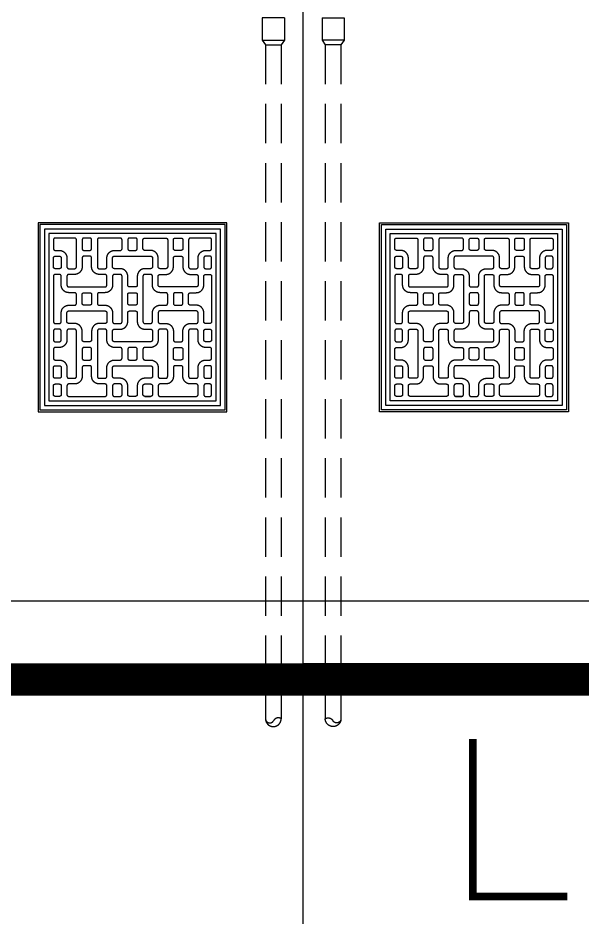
# Model space of a CAD drawing. Extents: x 296441 to 853063, y 459050 to 1117990.
# Drawn here: x 635336 to 638921, y 993348 to 999063 of the extents above; entities that cross this region are included whole.
import ezdxf
from ezdxf.enums import TextEntityAlignment as Align
from ezdxf.xclip import XClip

# ---------------------------------------------------------------- set-up
doc = ezdxf.new("R2010")
doc.units = 0
doc.header["$LTSCALE"] = 1000
doc.header["$XCLIPFRAME"] = 0
for name, pattern in [('CENTER2', [28.575, 19.05, -3.175, 3.175, -3.175]), ('E1-ELEV-N$0$DASH', [0.35, 0.25, -0.1]), ('E1-ELEV-N$0$HIDDEN2', [4.7625, 3.175, -1.5875]), ('E2-E3-ELEV-N$0$HIDDEN', [0.375, 0.25, -0.125])]:
    doc.linetypes.add(name, pattern=pattern)
for name, color, linetype in [('17-ELEV$0$G-XREF', 2, 'Continuous'), ('E1-ELEV-N$0$A-ELEV-HDDN', 161, 'E1-ELEV-N$0$HIDDEN2'), ('E1-ELEV-N$0$A-ELEV-MEDM', 4, 'Continuous'), ('E1-ELEV-N$0$A-ELEV-MEDM-HEVY', 2, 'Continuous'), ('E1-ELEV-N$0$A-ELEV-WIND', 147, 'Continuous'), ('E1-ELEV-N$0$A-WALL', 1, 'Continuous'), ('E2-E3-ELEV-N$0$A-ELEV-PFIX', 40, 'Continuous'), ('E2-E3-ELEV-N$0$A-SECT-PATT', 9, 'Continuous'), ('E2-E3-ELEV-N$0$G-XREF', 2, 'Continuous'), ('G-GRID', 8, 'CENTER2'), ('ZT1_Dim---符号---PM、LM、DY、JD', 3, 'Continuous')]:
    doc.layers.add(name, color=color, linetype=linetype)
doc.styles.add('_TCH_LABEL', font='COMPLEX', dxfattribs={"bigfont": 'GBCBIG'})

# ---------------------------------------------------------------- blocks, each defined once
blk = doc.blocks.new('E1-ELEV-N$0$rty567848846')
at = {"layer": 'E1-ELEV-N$0$A-ELEV-HDDN', "linetype": 'E1-ELEV-N$0$DASH', "ltscale": 10}
blk.add_lwpolyline([(45691.7, 128470.2), (46741.7, 128470.2), (46741.7, 129520.2), (45691.7, 129520.2)], close=True, dxfattribs=at)
at = {"layer": 'E1-ELEV-N$0$A-ELEV-MEDM'}
for points in [[(45701.7, 128480.2), (46731.7, 128480.2), (46731.7, 129510.2), (45701.7, 129510.2)], [(45726.7, 128505.2), (46706.7, 128505.2), (46706.7, 129485.2), (45726.7, 129485.2)], [(45751.7, 128530.2), (46681.7, 128530.2), (46681.7, 129460.2), (45751.7, 129460.2)]]:
    blk.add_lwpolyline(points, close=True, dxfattribs=at)
at = {"layer": 'E1-ELEV-N$0$A-ELEV-MEDM-HEVY'}
blk.add_lwpolyline([(45751.7, 128530.2), (46681.7, 128530.2), (46681.7, 129460.2), (45751.7, 129460.2)], close=True, dxfattribs=at)
at = {"layer": 'E1-ELEV-N$0$A-ELEV-WIND', "ltscale": 0.01}
for points in [[(45787.3, 129366.2), (45809.7, 129366.2, -0.414214), (45852, 129323.9), (45852, 129275.3, 0.414214), (45862.6, 129264.7), (45894.3, 129264.7, 0.414214), (45904.9, 129275.3), (45904.9, 129424.6, 0.414214), (45894.3, 129435.2), (45787.3, 129435.2, 0.414214), (45776.7, 129424.6), (45776.7, 129376.8, 0.414214)], [(45978.9, 129435.2), (45947.2, 129435.2, 0.414214), (45936.6, 129424.6), (45936.6, 129376.8, 0.414214), (45947.2, 129366.2), (45978.9, 129366.2, 0.414214), (45989.4, 129376.8), (45989.4, 129424.6, 0.414214)], [(46031.7, 129435.2, 0.414214), (46021.2, 129424.6), (46021.2, 129275.3, 0.414214), (46031.7, 129264.7), (46063.4, 129264.7, 0.414214), (46074, 129275.3), (46074, 129323.9, -0.414214), (46116.3, 129366.2), (46148, 129366.2, 0.414214), (46158.6, 129376.8), (46158.6, 129424.6, 0.414214), (46148, 129435.2)], [(46232.6, 129366.2, 0.414214), (46243.2, 129376.8), (46243.2, 129424.6, 0.414214), (46232.6, 129435.2), (46216.7, 129435.2), (46200.9, 129435.2, 0.414214), (46190.3, 129424.6), (46190.3, 129376.8, 0.414214), (46200.9, 129366.2), (46216.7, 129366.2)], [(46401.7, 129435.2, -0.414214), (46412.3, 129424.6), (46412.3, 129275.3, -0.414214), (46401.7, 129264.7), (46370, 129264.7, -0.414214), (46359.4, 129275.3), (46359.4, 129323.9, 0.414214), (46317.2, 129366.2), (46285.4, 129366.2, -0.414214), (46274.9, 129376.8), (46274.9, 129424.6, -0.414214), (46285.4, 129435.2)], [(46454.6, 129435.2), (46486.3, 129435.2, -0.414214), (46496.9, 129424.6), (46496.9, 129376.8, -0.414214), (46486.3, 129366.2), (46454.6, 129366.2, -0.414214), (46444, 129376.8), (46444, 129424.6, -0.414214)], [(46646.2, 129366.2, 0.414214), (46656.7, 129376.8), (46656.7, 129424.6, 0.414214), (46646.2, 129435.2), (46539.2, 129435.2, 0.414214), (46528.6, 129424.6), (46528.6, 129275.3, 0.414214), (46539.2, 129264.7), (46570.9, 129264.7, 0.414214), (46581.4, 129275.3), (46581.4, 129323.9, -0.414214), (46623.7, 129366.2)], [(45787.3, 129334.5), (45809.7, 129334.5, -0.414214), (45820.3, 129323.9), (45820.3, 129275.3, -0.414214), (45809.7, 129264.7), (45787.3, 129264.7, -0.414214), (45776.7, 129275.3), (45776.7, 129323.9, -0.414214)], [(46285.4, 129264.7, 0.414214), (46243.2, 129222.4), (46243.2, 129173.8, -0.414214), (46232.6, 129163.2), (46216.7, 129163.2), (46200.9, 129163.2, -0.414214), (46190.3, 129173.8), (46190.3, 129222.4, 0.414214), (46148, 129264.7), (46116.3, 129264.7, -0.414214), (46105.7, 129275.3), (46105.7, 129323.9, -0.414214), (46116.3, 129334.5), (46216.7, 129334.5), (46317.2, 129334.5, -0.414214), (46327.7, 129323.9), (46327.7, 129275.3, -0.414214), (46317.2, 129264.7)], [(46021.2, 129121), (46021.2, 129072.3, 0.414214), (46031.7, 129061.8), (46063.4, 129061.8, -0.414214), (46105.7, 129019.5), (46105.7, 128970.8, 0.414214), (46116.3, 128960.3), (46148, 128960.3, 0.414214), (46158.6, 128970.8), (46158.6, 129222.4, 0.414214), (46148, 129233), (46116.3, 129233, 0.414214), (46105.7, 129222.4), (46105.7, 129173.8, -0.414214), (46063.4, 129131.5), (46031.7, 129131.5, 0.414214)], [(46274.9, 128970.8, 0.414214), (46285.4, 128960.3), (46317.2, 128960.3, 0.414214), (46327.7, 128970.8), (46327.7, 129019.5, -0.414214), (46370, 129061.8), (46401.7, 129061.8, 0.414214), (46412.3, 129072.3), (46412.3, 129121, 0.414214), (46401.7, 129131.5), (46370, 129131.5, -0.414214), (46327.7, 129173.8), (46327.7, 129222.4, 0.414214), (46317.2, 129233), (46285.4, 129233, 0.414214), (46274.9, 129222.4)], [(45947.2, 129061.8, -0.414214), (45936.6, 129072.3), (45936.6, 129121, -0.414214), (45947.2, 129131.5), (45978.9, 129131.5, -0.414214), (45989.4, 129121), (45989.4, 129072.3, -0.414214), (45978.9, 129061.8)], [(46486.3, 129061.8, 0.414214), (46496.9, 129072.3), (46496.9, 129121, 0.414214), (46486.3, 129131.5), (46454.6, 129131.5, 0.414214), (46444, 129121), (46444, 129072.3, 0.414214), (46454.6, 129061.8)], [(45978.9, 128858.8), (45947.2, 128858.8, -0.414214), (45936.6, 128869.4), (45936.6, 128918, 0.414214), (45894.3, 128960.3), (45862.6, 128960.3, -0.414214), (45852, 128970.8), (45852, 129019.5, -0.414214), (45862.6, 129030), (46063.4, 129030, -0.414214), (46074, 129019.5), (46074, 128970.8, -0.414214), (46063.4, 128960.3), (46031.7, 128960.3, 0.414214), (45989.4, 128918), (45989.4, 128869.4, -0.414214)], [(46454.6, 128858.8), (46486.3, 128858.8, 0.414214), (46496.9, 128869.4), (46496.9, 128918, -0.414214), (46539.2, 128960.3), (46570.9, 128960.3, 0.414214), (46581.4, 128970.8), (46581.4, 129019.5, 0.414214), (46570.9, 129030), (46370, 129030, 0.414214), (46359.4, 129019.5), (46359.4, 128970.8, 0.414214), (46370, 128960.3), (46401.7, 128960.3, -0.414214), (46444, 128918), (46444, 128869.4, 0.414214)], [(45787.3, 128827.1, 0.414214), (45776.7, 128816.5), (45776.7, 128767.9, 0.414214), (45787.3, 128757.3), (45809.7, 128757.3, -0.414214), (45852, 128715), (45852, 128666.4, 0.414214), (45862.6, 128655.8), (45894.3, 128655.8, 0.414214), (45904.9, 128666.4), (45904.9, 128918, 0.414214), (45894.3, 128928.6), (45862.6, 128928.6, 0.414214), (45852, 128918), (45852, 128869.4, -0.414214), (45809.7, 128827.1)], [(45776.7, 128918), (45776.7, 128869.4, 0.414214), (45787.3, 128858.8), (45809.7, 128858.8, 0.414214), (45820.3, 128869.4), (45820.3, 128918, 0.414214), (45809.7, 128928.6), (45787.3, 128928.6, 0.414214)], [(46021.2, 128918), (46021.2, 128666.4, 0.414214), (46031.7, 128655.8), (46063.4, 128655.8, 0.414214), (46074, 128666.4), (46074, 128715, -0.414214), (46116.3, 128757.3), (46148, 128757.3, 0.414214), (46158.6, 128767.9), (46158.6, 128816.5, 0.414214), (46148, 128827.1), (46116.3, 128827.1, -0.414214), (46074, 128869.4), (46074, 128918, 0.414214), (46063.4, 128928.6), (46031.7, 128928.6, 0.414214)], [(46359.4, 128666.4, 0.414214), (46370, 128655.8), (46401.7, 128655.8, 0.414214), (46412.3, 128666.4), (46412.3, 128918, 0.414214), (46401.7, 128928.6), (46370, 128928.6, 0.414214), (46359.4, 128918), (46359.4, 128869.4, -0.414214), (46317.2, 128827.1), (46285.4, 128827.1, 0.414214), (46274.9, 128816.5), (46274.9, 128767.9, 0.414214), (46285.4, 128757.3), (46317.2, 128757.3, -0.414214), (46359.4, 128715)], [(46528.6, 128666.4, 0.414214), (46539.2, 128655.8), (46570.9, 128655.8, 0.414214), (46581.4, 128666.4), (46581.4, 128715, -0.414214), (46623.7, 128757.3), (46646.2, 128757.3, 0.414214), (46656.7, 128767.9), (46656.7, 128816.5, 0.414214), (46646.2, 128827.1), (46623.7, 128827.1, -0.414214), (46581.4, 128869.4), (46581.4, 128918, 0.414214), (46570.9, 128928.6), (46539.2, 128928.6, 0.414214), (46528.6, 128918)], [(46646.2, 128858.8), (46623.7, 128858.8, -0.414214), (46613.2, 128869.4), (46613.2, 128918, -0.414214), (46623.7, 128928.6), (46646.2, 128928.6, -0.414214), (46656.7, 128918), (46656.7, 128869.4, -0.414214)], [(45978.9, 128757.3, 0.414214), (45989.4, 128767.9), (45989.4, 128816.5, 0.414214), (45978.9, 128827.1), (45947.2, 128827.1, 0.414214), (45936.6, 128816.5), (45936.6, 128767.9, 0.414214), (45947.2, 128757.3)], [(46454.6, 128757.3, -0.414214), (46444, 128767.9), (46444, 128816.5, -0.414214), (46454.6, 128827.1), (46486.3, 128827.1, -0.414214), (46496.9, 128816.5), (46496.9, 128767.9, -0.414214), (46486.3, 128757.3)], [(45776.7, 128715, -0.414214), (45787.3, 128725.6), (45809.7, 128725.6, -0.414214), (45820.3, 128715), (45820.3, 128666.4, -0.414214), (45809.7, 128655.8), (45787.3, 128655.8, -0.414214), (45776.7, 128666.4)], [(45989.4, 128666.4), (45989.4, 128715, 0.414214), (45978.9, 128725.6), (45947.2, 128725.6, 0.414214), (45936.6, 128715), (45936.6, 128666.4, -0.414214), (45894.3, 128624.1), (45862.6, 128624.1, 0.414214), (45852, 128613.5), (45852, 128565.7, 0.414214), (45862.6, 128555.2), (46063.4, 128555.2, 0.414214), (46074, 128565.7), (46074, 128613.5, 0.414214), (46063.4, 128624.1), (46031.7, 128624.1, -0.414214)], [(46243.2, 128565.7, -0.414214), (46232.6, 128555.2), (46216.7, 128555.2), (46200.9, 128555.2, -0.414214), (46190.3, 128565.7), (46190.3, 128613.5, 0.414214), (46148, 128655.8), (46116.3, 128655.8, -0.414214), (46105.7, 128666.4), (46105.7, 128715, -0.414214), (46116.3, 128725.6), (46216.7, 128725.6), (46317.2, 128725.6, -0.414214), (46327.7, 128715), (46327.7, 128666.4, -0.414214), (46317.2, 128655.8), (46285.4, 128655.8, 0.414214), (46243.2, 128613.5)], [(46496.9, 128715, 0.414214), (46486.3, 128725.6), (46454.6, 128725.6, 0.414214), (46444, 128715), (46444, 128666.4, -0.414214), (46401.7, 128624.1), (46370, 128624.1, 0.414214), (46359.4, 128613.5), (46359.4, 128565.7, 0.414214), (46370, 128555.2), (46570.9, 128555.2, 0.414214), (46581.4, 128565.7), (46581.4, 128613.5, 0.414214), (46570.9, 128624.1), (46539.2, 128624.1, -0.414214), (46496.9, 128666.4)], [(46646.2, 128655.8, 0.414214), (46656.7, 128666.4), (46656.7, 128715, 0.414214), (46646.2, 128725.6), (46623.7, 128725.6, 0.414214), (46613.2, 128715), (46613.2, 128666.4, 0.414214), (46623.7, 128655.8)], [(45809.7, 128555.2), (45787.3, 128555.2, -0.414214), (45776.7, 128565.7), (45776.7, 128613.5, -0.414214), (45787.3, 128624.1), (45809.7, 128624.1, -0.414214), (45820.3, 128613.5), (45820.3, 128565.7, -0.414214)], [(46105.7, 128565.7, 0.414214), (46116.3, 128555.2), (46148, 128555.2, 0.414214), (46158.6, 128565.7), (46158.6, 128613.5, 0.414214), (46148, 128624.1), (46116.3, 128624.1, 0.414214), (46105.7, 128613.5)], [(46327.7, 128565.7, -0.414214), (46317.2, 128555.2), (46285.4, 128555.2, -0.414214), (46274.9, 128565.7), (46274.9, 128613.5, -0.414214), (46285.4, 128624.1), (46317.2, 128624.1, -0.414214), (46327.7, 128613.5)]]:
    blk.add_lwpolyline(points, format="xyb", close=True, dxfattribs=at)
for points in [[(45852, 129222.4), (45852, 129173.8, 0.414214), (45862.6, 129163.2), (46063.4, 129163.2, 0.414214), (46074, 129173.8), (46074, 129222.4, 0.414214), (46063.4, 129233), (46031.7, 129233, -0.414214), (45989.4, 129275.3), (45989.4, 129323.9, 0.414214), (45978.9, 129334.5), (45947.2, 129334.5, 0.414214), (45936.6, 129323.9), (45936.6, 129275.3, -0.414214), (45894.3, 129233), (45862.6, 129233, 0.414214), (45852, 129222.4)], [(46581.4, 129222.4), (46581.4, 129173.8, -0.414214), (46570.9, 129163.2), (46370, 129163.2, -0.414214), (46359.4, 129173.8), (46359.4, 129222.4, -0.414214), (46370, 129233), (46401.7, 129233, 0.414214), (46444, 129275.3), (46444, 129323.9, -0.414214), (46454.6, 129334.5), (46486.3, 129334.5, -0.414214), (46496.9, 129323.9), (46496.9, 129275.3, 0.414214), (46539.2, 129233), (46570.9, 129233, -0.414214), (46581.4, 129222.4)], [(46646.2, 129264.7, 0.414214), (46656.7, 129275.3), (46656.7, 129323.9, 0.414214), (46646.2, 129334.5), (46623.7, 129334.5, 0.414214), (46613.2, 129323.9), (46613.2, 129275.3, 0.414214), (46623.7, 129264.7), (46646.2, 129264.7)], [(45820.3, 128970.8), (45820.3, 129019.5, -0.414214), (45862.6, 129061.8), (45894.3, 129061.8, 0.414214), (45904.9, 129072.3), (45904.9, 129121, 0.414214), (45894.3, 129131.5), (45862.6, 129131.5, -0.414214), (45820.3, 129173.8), (45820.3, 129222.4, 0.414214), (45809.7, 129233), (45787.3, 129233, 0.414214), (45776.7, 129222.4), (45776.7, 128970.8, 0.414214), (45787.3, 128960.3), (45809.7, 128960.3, 0.414214), (45820.3, 128970.8)], [(46613.2, 128970.8), (46613.2, 129019.5, 0.414214), (46570.9, 129061.8), (46539.2, 129061.8, -0.414214), (46528.6, 129072.3), (46528.6, 129121, -0.414214), (46539.2, 129131.5), (46570.9, 129131.5, 0.414214), (46613.2, 129173.8), (46613.2, 129222.4, -0.414214), (46623.7, 129233), (46646.2, 129233, -0.414214), (46656.7, 129222.4), (46656.7, 128970.8, -0.414214), (46646.2, 128960.3), (46623.7, 128960.3, -0.414214), (46613.2, 128970.8)], [(46216.7, 129131.5), (46232.6, 129131.5, -0.414214), (46243.2, 129121), (46243.2, 129072.3, -0.414214), (46232.6, 129061.8), (46216.7, 129061.8), (46200.9, 129061.8, -0.414214), (46190.3, 129072.3), (46190.3, 129121, -0.414214), (46200.9, 129131.5), (46216.7, 129131.5)], [(46216.7, 128858.8), (46116.3, 128858.8, -0.414214), (46105.7, 128869.4), (46105.7, 128918, -0.414214), (46116.3, 128928.6), (46148, 128928.6, 0.414214), (46190.3, 128970.8), (46190.3, 129019.5, -0.414214), (46200.9, 129030), (46216.7, 129030), (46232.6, 129030, -0.414214), (46243.2, 129019.5), (46243.2, 128970.8, 0.414214), (46285.4, 128928.6), (46317.2, 128928.6, -0.414214), (46327.7, 128918), (46327.7, 128869.4, -0.414214), (46317.2, 128858.8), (46216.7, 128858.8)], [(46216.7, 128757.3), (46232.6, 128757.3, 0.414214), (46243.2, 128767.9), (46243.2, 128816.5, 0.414214), (46232.6, 128827.1), (46216.7, 128827.1), (46200.9, 128827.1, 0.414214), (46190.3, 128816.5), (46190.3, 128767.9, 0.414214), (46200.9, 128757.3), (46216.7, 128757.3)], [(46647.4, 128624.1), (46623.7, 128624.1, 0.414214), (46613.2, 128613.5), (46613.2, 128565.7, 0.414214), (46623.7, 128555.2), (46646.2, 128555.2, 0.414214), (46656.7, 128565.7), (46656.7, 128613.5, 0.414214), (46646.2, 128624.1)]]:
    blk.add_lwpolyline(points, format="xyb", dxfattribs=at)
at = {"layer": 'E1-ELEV-N$0$A-ELEV-WIND'}
for points in [[(46116.3, 128555.2), (46148, 128555.2)], [(46285.4, 128555.2), (46317.2, 128555.2)], [(46623.7, 128555.2), (46646.2, 128555.2)]]:
    blk.add_lwpolyline(points, dxfattribs=at)
blk = doc.blocks.new('E1-ELEV-N')
at = {"layer": 'E1-ELEV-N$0$A-WALL'}
blk.add_line((-10600, -400), (1000, -400), dxfattribs=at)
at = {"layer": 'E1-ELEV-N$0$A-ELEV-HDDN', "xscale": 1.142857142857143, "yscale": 1.142857142857143, "zscale": 1.142857142857143}
blk.add_blockref('E1-ELEV-N$0$rty567848846', (-53904.1, -145623), dxfattribs=at)
blk = doc.blocks.new('E2-E3-ELEV-N$0$A$C6C493FCC')
at = {"layer": 'E2-E3-ELEV-N$0$A-ELEV-PFIX', "linetype": 'E2-E3-ELEV-N$0$HIDDEN'}
for p, q in [((0, 3299.4), (0, 3159.4)), ((140, 3299.4), (0, 3299.4)), ((140, 3299.4), (140, 3159.4)), ((0, 3159.4), (20, 3128.6)), ((0, 3159.4), (140, 3159.4)), ((140, 3159.4), (120, 3128.6)), ((20, 3128.6), (20, -1150)), ((20, 3128.6), (120, 3128.6)), ((120, 3128.6), (120, -1150))]:
    blk.add_line(p, q, dxfattribs=at)
for centre, radius, start, end in [((70, -1150), 50, 180, 0), ((47.5, -1149.4), 27.5, 181.1895, 331.4701), ((101.7, -1178.9), 34.2, 57.6518, 151.4701)]:
    blk.add_arc(centre, radius, start, end, dxfattribs=at)
blk = doc.blocks.new('E2-E3-ELEV-N')
at = {"layer": 'E2-E3-ELEV-N$0$A-SECT-PATT'}
blk.add_blockref('E2-E3-ELEV-N$0$A$C6C493FCC', (-260, 400.6), dxfattribs=at)
at = {"layer": 'E2-E3-ELEV-N$0$A-SECT-PATT', "xscale": -1, "rotation": 359.9999999896054}
blk.add_blockref('E2-E3-ELEV-N$0$A$C6C493FCC', (260, 400.6), dxfattribs=at)
at = {"layer": 'E2-E3-ELEV-N$0$G-XREF'}
ref = blk.add_blockref('E1-ELEV-N', (0, 0), dxfattribs=dict(at, xscale=-1, rotation=1.167066443485965e-10))
XClip(ref).set_block_clipping_path([(-3330.0000000083, 8072.2770964095), (-3330.0000000055, 6699.9999999935), (-7799.9999999999, 6699.9999999935), (-7799.9999999998, 4600.0000000033), (-3190.017928742, 4600.0000000033), (-3190.017928745, 7263.2873186311), (-0.0000000311, 7263.2873186364), (-0.0000000028, 4600.0000000044), (0.0000000061, -2500.0000000053), (-10599.9999999845, -2500.0000000269), (-10600.0000000161, 12995.166783638), (-4747.4975182069, 12995.16678365), (-4747.4975181968, 8072.2770964066)])
ref = blk.add_blockref('E1-ELEV-N', (0, 0), dxfattribs=at)
XClip(ref).set_block_clipping_path([(0, 4600.0000000032), (-0.0000000056, -2500.0000000065), (-10599.9999999962, -2500.0000000065), (-10599.9999999962, 8000.0000188693), (-299.9999999962, 8000.0000188693), (-299.9999999962, 4600.0000000032)])
blk = doc.blocks.new('*U1384')
at = {"const_width": 0.5}
blk.add_lwpolyline([(6, -155.485), (0, -155.485), (0, -145.485)], dxfattribs=at)
at = {"color": 0, "style": '_TCH_LABEL', "width": 0.705882, "flags": 8}
for tag, p in [('编号上', (10.005, 0)), ('编号下', (10.005, -155.485))]:
    blk.add_attdef(tag, text='', height=4.25, dxfattribs=at).set_placement(p, align=Align.MIDDLE_CENTER)

msp = doc.modelspace()

# ---------------------------------------------------------------- linework, layer by layer
at = {"layer": '17-ELEV$0$G-XREF', "color": 1, "const_width": 200}
msp.add_lwpolyline([(663619.3, 994860), (592775.3, 994860)], dxfattribs=at)
at = {"layer": 'G-GRID'}
for p, q in [((637149.1, 992863.1), (637149.1, 1005263.1)), ((591369.1, 995363.1), (665188.8, 995363.1)), ((591369.1, 994963.1), (665188.8, 994963.1))]:
    msp.add_line(p, q, dxfattribs=at)

# ---------------------------------------------------------------- block references
at = {"layer": '17-ELEV$0$G-XREF', "color": 1}
msp.add_blockref('E2-E3-ELEV-N', (637149.1, 995363.1), dxfattribs=at)
at = {"layer": 'ZT1_Dim---符号---PM、LM、DY、JD', "color": 7, "xscale": 100, "yscale": 100, "zscale": 100}
msp.add_blockref('*U1384', (638227.2, 1009033.2), dxfattribs=at)

doc.saveas('drawing.dxf')
